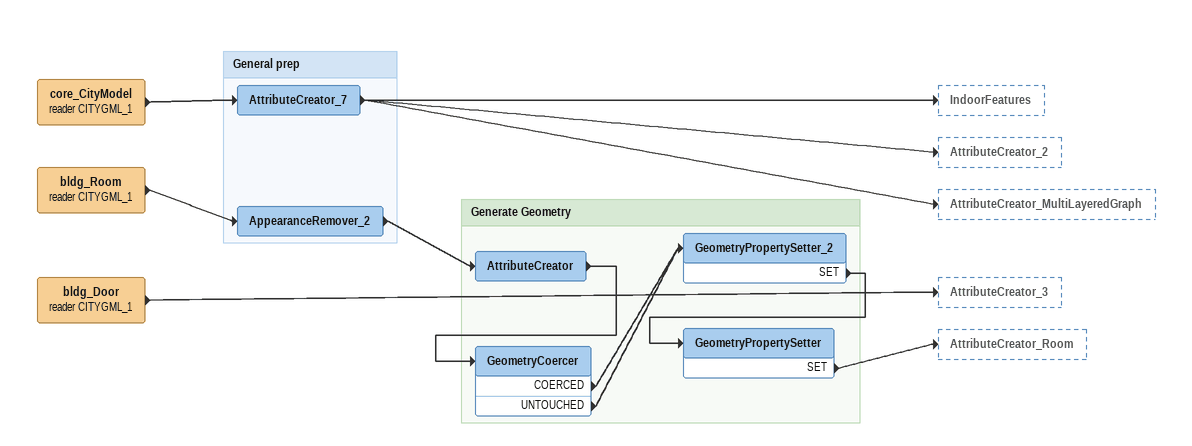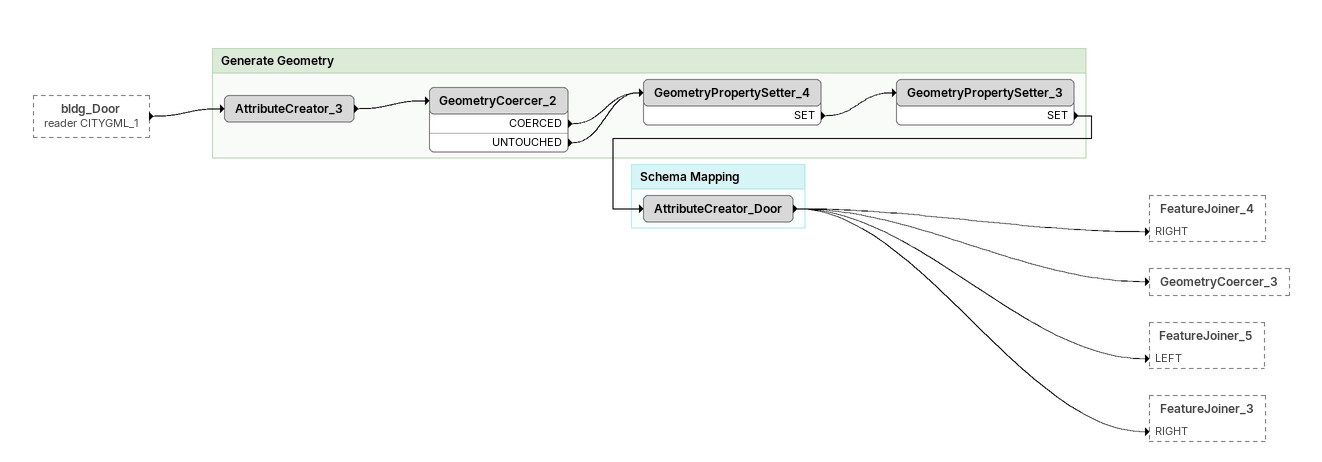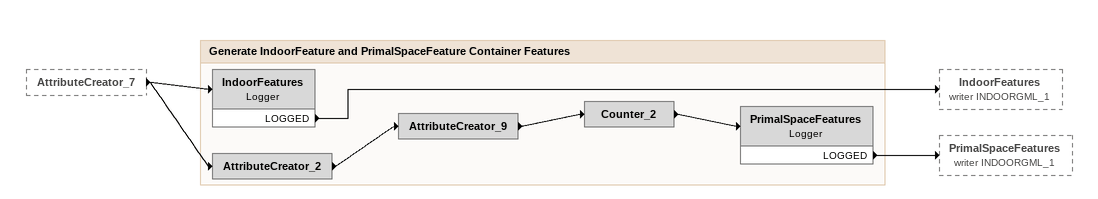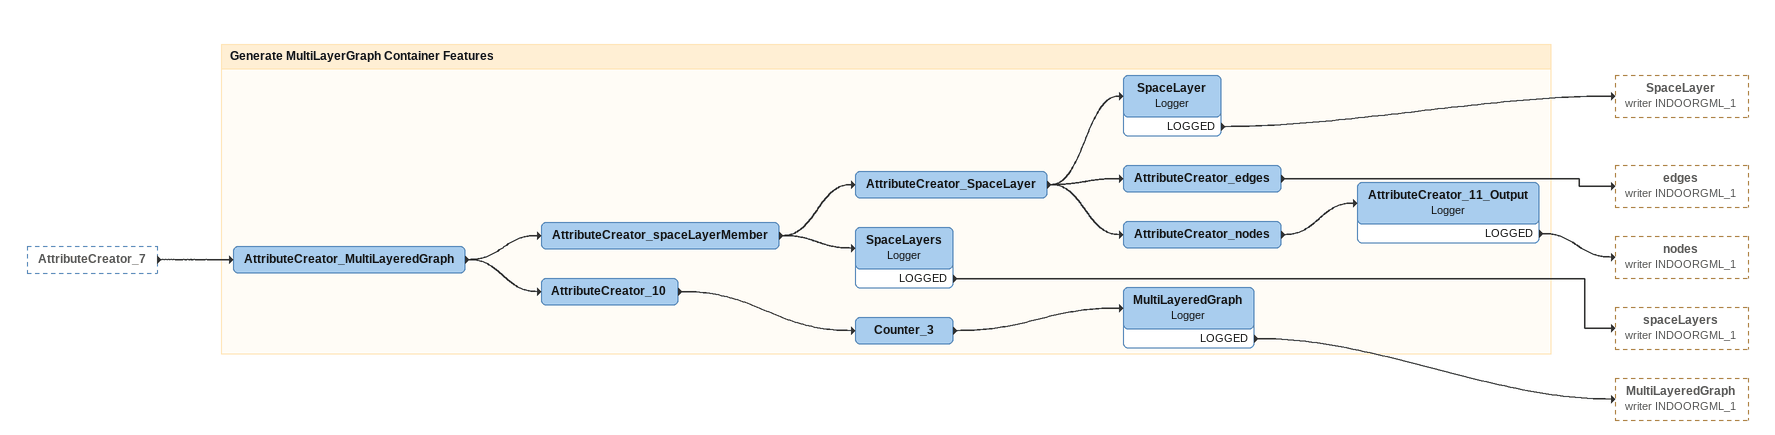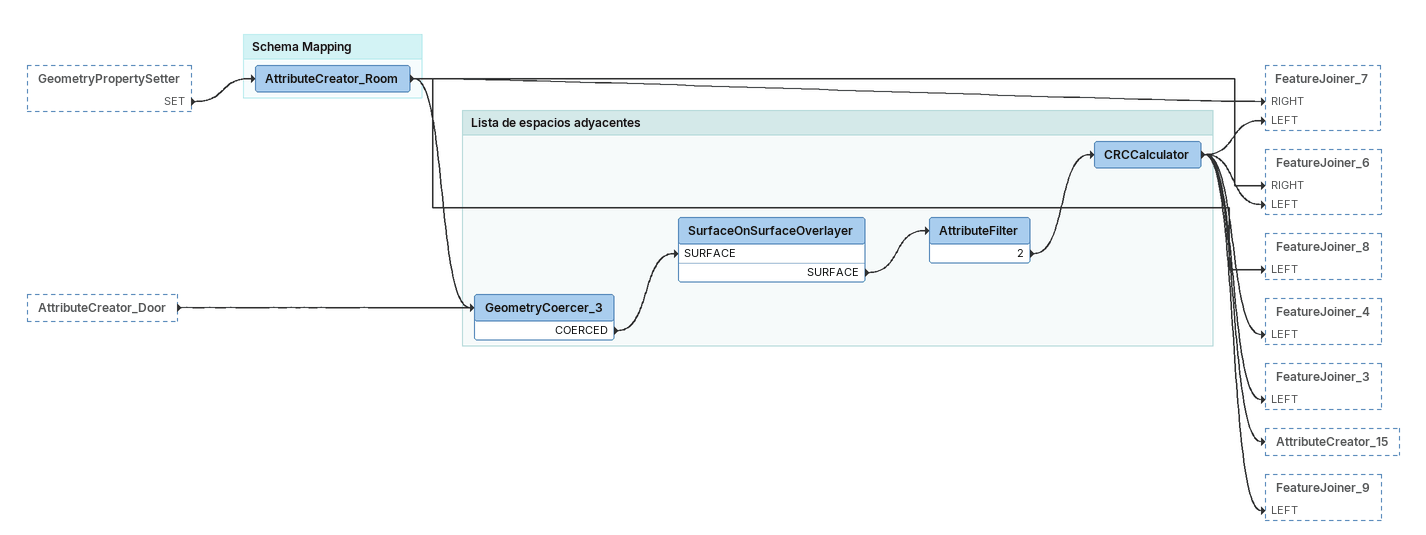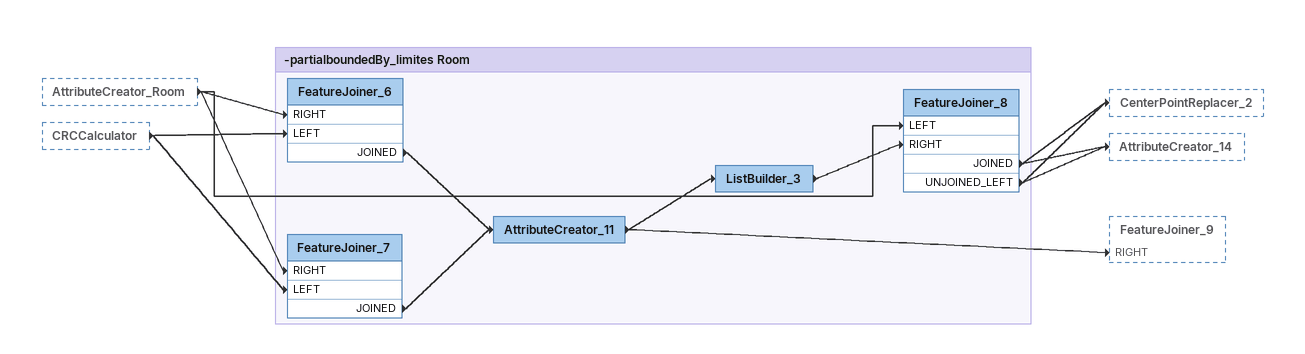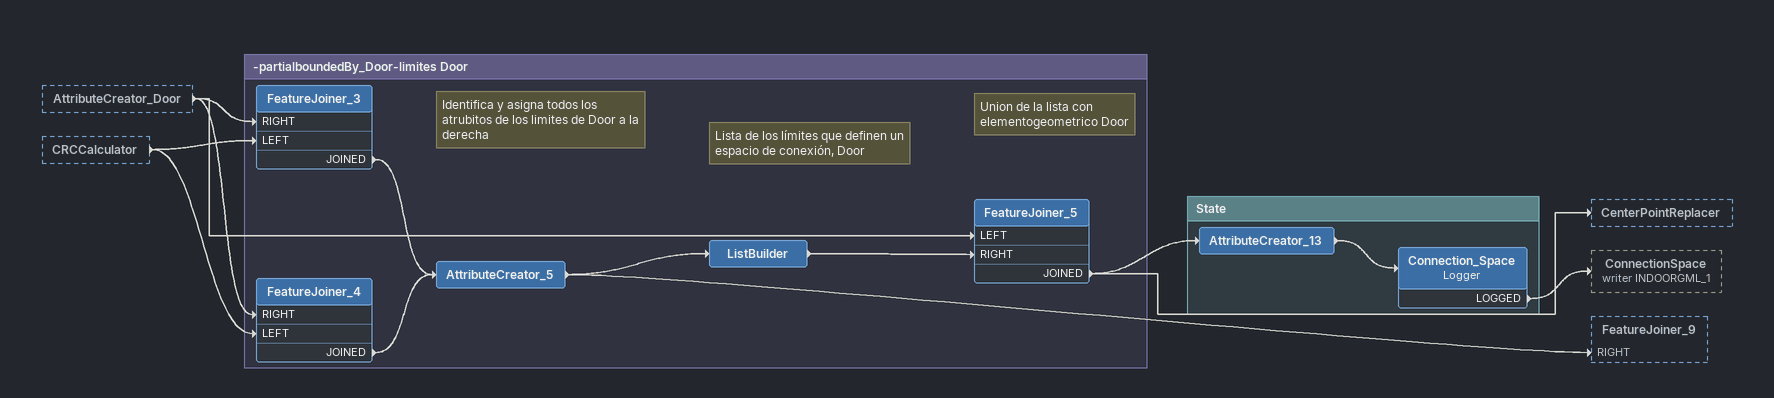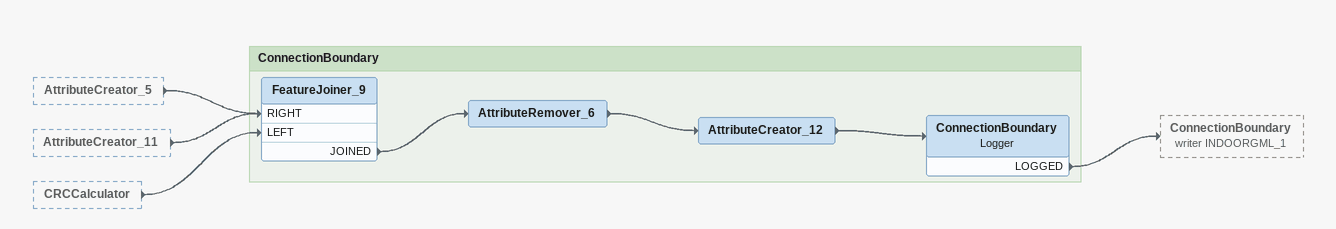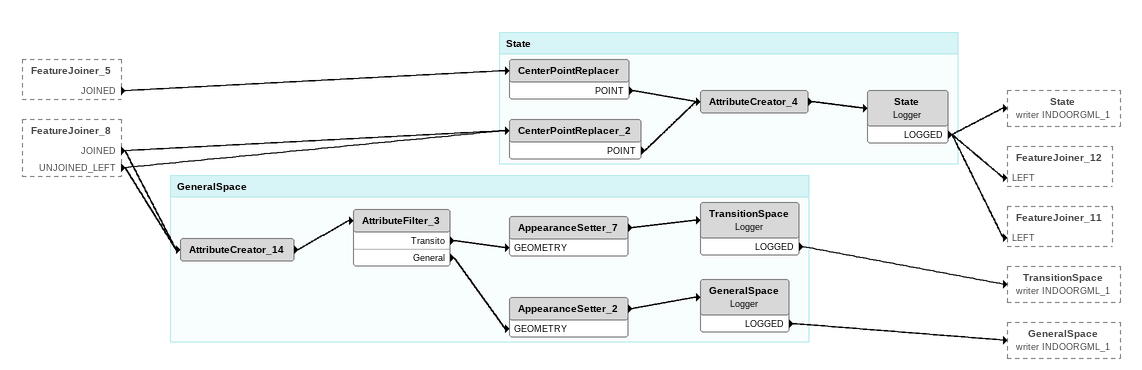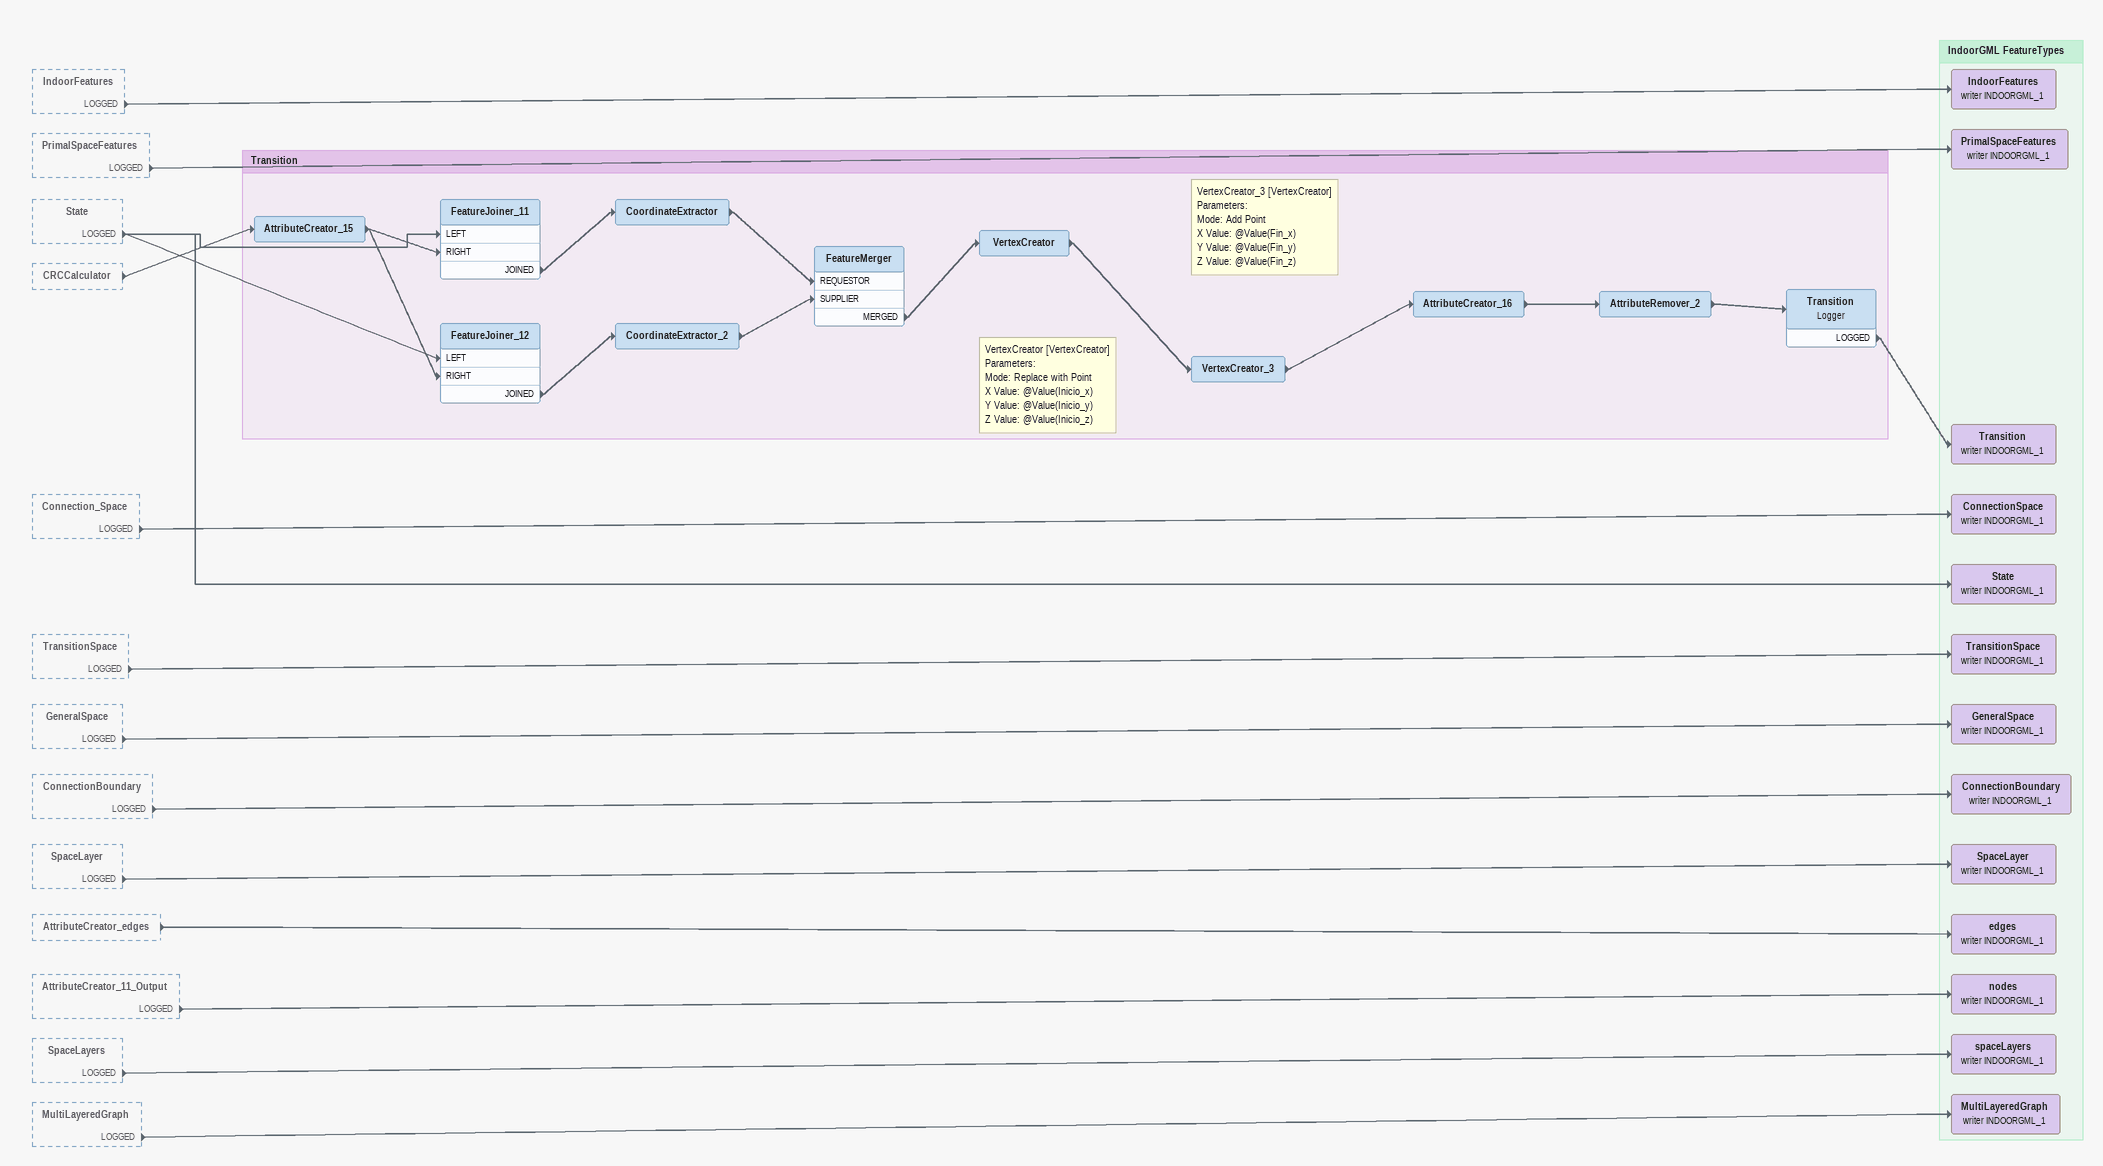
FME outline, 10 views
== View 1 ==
core_CityModel (reader CITYGML_1)
    -> AttributeCreator_7
bldg_Room (reader CITYGML_1)
    -> AppearanceRemover_2
bldg_Door (reader CITYGML_1)
    -> AttributeCreator_3

Bookmark: General prep
AttributeCreator_7
    -> IndoorFeatures
    -> AttributeCreator_2
    -> AttributeCreator_MultiLayeredGraph
AppearanceRemover_2
    -> AttributeCreator

Bookmark: Generate Geometry
AttributeCreator
    -> GeometryCoercer
GeometryCoercer
    COERCED -> GeometryPropertySetter_2
    UNTOUCHED -> GeometryPropertySetter_2
GeometryPropertySetter_2
    SET -> GeometryPropertySetter
GeometryPropertySetter
    SET -> AttributeCreator_Room

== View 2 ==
bldg_Door (reader CITYGML_1) [outside]
    -> AttributeCreator_3

Bookmark: Generate Geometry
AttributeCreator_3
    -> GeometryCoercer_2
GeometryCoercer_2
    COERCED -> GeometryPropertySetter_4
    UNTOUCHED -> GeometryPropertySetter_4
GeometryPropertySetter_4
    SET -> GeometryPropertySetter_3
GeometryPropertySetter_3
    SET -> AttributeCreator_Door

Bookmark: Schema Mapping
AttributeCreator_Door
    -> FeatureJoiner_4 [RIGHT]
    -> GeometryCoercer_3
    -> FeatureJoiner_5 [LEFT]
    -> FeatureJoiner_3 [RIGHT]

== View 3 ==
AttributeCreator_7 [outside]
    -> IndoorFeatures
    -> AttributeCreator_2

Bookmark: Generate IndoorFeature and PrimalSpaceFeature Container Features
IndoorFeatures: Logger
    LOGGED -> IndoorFeatures (writer INDOORGML_1)
AttributeCreator_2
    -> AttributeCreator_9
AttributeCreator_9
    -> Counter_2
Counter_2
    -> PrimalSpaceFeatures
PrimalSpaceFeatures: Logger
    LOGGED -> PrimalSpaceFeatures (writer INDOORGML_1)

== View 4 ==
AttributeCreator_7 [outside]
    -> AttributeCreator_MultiLayeredGraph

Bookmark: Generate MultiLayerGraph Container Features
AttributeCreator_MultiLayeredGraph
    -> AttributeCreator_10
    -> AttributeCreator_spaceLayerMember
AttributeCreator_spaceLayerMember
    -> SpaceLayers
    -> AttributeCreator_SpaceLayer
AttributeCreator_SpaceLayer
    -> SpaceLayer
    -> AttributeCreator_nodes
    -> AttributeCreator_edges
SpaceLayer: Logger
    LOGGED -> SpaceLayer (writer INDOORGML_1)
AttributeCreator_edges
    -> edges (writer INDOORGML_1)
AttributeCreator_nodes
    -> AttributeCreator_11_Output
AttributeCreator_11_Output: Logger
    LOGGED -> nodes (writer INDOORGML_1)
SpaceLayers: Logger
    LOGGED -> spaceLayers (writer INDOORGML_1)
AttributeCreator_10
    -> Counter_3
Counter_3
    -> MultiLayeredGraph
MultiLayeredGraph: Logger
    LOGGED -> MultiLayeredGraph (writer INDOORGML_1)

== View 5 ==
GeometryPropertySetter [outside]
    SET -> AttributeCreator_Room
AttributeCreator_Door [outside]
    -> GeometryCoercer_3

Bookmark: Schema Mapping
AttributeCreator_Room
    -> GeometryCoercer_3
    -> FeatureJoiner_7 [RIGHT]
    -> FeatureJoiner_6 [RIGHT]
    -> FeatureJoiner_8 [LEFT]

Bookmark: Lista de espacios adyacentes
GeometryCoercer_3
    COERCED -> SurfaceOnSurfaceOverlayer [SURFACE]
SurfaceOnSurfaceOverlayer
    SURFACE -> AttributeFilter
AttributeFilter
    2 -> CRCCalculator
CRCCalculator
    -> FeatureJoiner_6 [LEFT]
    -> FeatureJoiner_4 [LEFT]
    -> FeatureJoiner_3 [LEFT]
    -> FeatureJoiner_7 [LEFT]
    -> AttributeCreator_15
    -> FeatureJoiner_9 [LEFT]

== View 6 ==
AttributeCreator_Room [outside]
    -> FeatureJoiner_7 [RIGHT]
    -> FeatureJoiner_6 [RIGHT]
    -> FeatureJoiner_8 [LEFT]
CRCCalculator [outside]
    -> FeatureJoiner_6 [LEFT]
    -> FeatureJoiner_7 [LEFT]

Bookmark: -partialboundedBy_limites Room
FeatureJoiner_6
    JOINED -> AttributeCreator_11
FeatureJoiner_7
    JOINED -> AttributeCreator_11
AttributeCreator_11
    -> ListBuilder_3
    -> FeatureJoiner_9 [RIGHT]
ListBuilder_3
    -> FeatureJoiner_8 [RIGHT]
FeatureJoiner_8
    JOINED -> CenterPointReplacer_2
    JOINED -> AttributeCreator_14
    UNJOINED_LEFT -> CenterPointReplacer_2
    UNJOINED_LEFT -> AttributeCreator_14

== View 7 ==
AttributeCreator_Door [outside]
    -> FeatureJoiner_4 [RIGHT]
    -> FeatureJoiner_5 [LEFT]
    -> FeatureJoiner_3 [RIGHT]
CRCCalculator [outside]
    -> FeatureJoiner_4 [LEFT]
    -> FeatureJoiner_3 [LEFT]

Bookmark: -partialboundedBy_Door-limites Door
Note: Identifica y asigna todos los atrubitos de los limites de Door a la derecha
FeatureJoiner_3
    JOINED -> AttributeCreator_5
FeatureJoiner_4
    JOINED -> AttributeCreator_5
AttributeCreator_5
    -> ListBuilder
    -> FeatureJoiner_9 [RIGHT]
Note: Lista de los límites que definen un espacio de conexión, Door
ListBuilder
    -> FeatureJoiner_5 [RIGHT]
Note: Union de la lista con elementogeometrico Door
FeatureJoiner_5
    JOINED -> AttributeCreator_13
    JOINED -> CenterPointReplacer

Bookmark: State
AttributeCreator_13
    -> Connection_Space
Connection_Space: Logger
    LOGGED -> ConnectionSpace (writer INDOORGML_1)

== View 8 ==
AttributeCreator_5 [outside]
    -> FeatureJoiner_9 [RIGHT]
AttributeCreator_11 [outside]
    -> FeatureJoiner_9 [RIGHT]
CRCCalculator [outside]
    -> FeatureJoiner_9 [LEFT]

Bookmark: ConnectionBoundary
FeatureJoiner_9
    JOINED -> AttributeRemover_6
AttributeRemover_6
    -> AttributeCreator_12
AttributeCreator_12
    -> ConnectionBoundary
ConnectionBoundary: Logger
    LOGGED -> ConnectionBoundary (writer INDOORGML_1)

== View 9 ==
FeatureJoiner_5 [outside]
    JOINED -> CenterPointReplacer
FeatureJoiner_8 [outside]
    JOINED -> CenterPointReplacer_2
    JOINED -> AttributeCreator_14
    UNJOINED_LEFT -> CenterPointReplacer_2
    UNJOINED_LEFT -> AttributeCreator_14

Bookmark: State
CenterPointReplacer
    POINT -> AttributeCreator_4
CenterPointReplacer_2
    POINT -> AttributeCreator_4
AttributeCreator_4
    -> State
State: Logger
    LOGGED -> State (writer INDOORGML_1)
    LOGGED -> FeatureJoiner_12 [LEFT]
    LOGGED -> FeatureJoiner_11 [LEFT]

Bookmark: GeneralSpace
AttributeCreator_14
    -> AttributeFilter_3
AttributeFilter_3
    Transito -> AppearanceSetter_7 [GEOMETRY]
    General -> AppearanceSetter_2 [GEOMETRY]
AppearanceSetter_7
    -> TransitionSpace
TransitionSpace: Logger
    LOGGED -> TransitionSpace (writer INDOORGML_1)
AppearanceSetter_2
    -> GeneralSpace
GeneralSpace: Logger
    LOGGED -> GeneralSpace (writer INDOORGML_1)

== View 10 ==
IndoorFeatures [outside]
    LOGGED -> IndoorFeatures (writer INDOORGML_1)
PrimalSpaceFeatures [outside]
    LOGGED -> PrimalSpaceFeatures (writer INDOORGML_1)
State [outside]
    LOGGED -> State (writer INDOORGML_1)
    LOGGED -> FeatureJoiner_12 [LEFT]
    LOGGED -> FeatureJoiner_11 [LEFT]
CRCCalculator [outside]
    -> AttributeCreator_15
Connection_Space [outside]
    LOGGED -> ConnectionSpace (writer INDOORGML_1)
TransitionSpace [outside]
    LOGGED -> TransitionSpace (writer INDOORGML_1)
GeneralSpace [outside]
    LOGGED -> GeneralSpace (writer INDOORGML_1)
ConnectionBoundary [outside]
    LOGGED -> ConnectionBoundary (writer INDOORGML_1)
SpaceLayer [outside]
    LOGGED -> SpaceLayer (writer INDOORGML_1)
AttributeCreator_edges [outside]
    -> edges (writer INDOORGML_1)
AttributeCreator_11_Output [outside]
    LOGGED -> nodes (writer INDOORGML_1)
SpaceLayers [outside]
    LOGGED -> spaceLayers (writer INDOORGML_1)
MultiLayeredGraph [outside]
    LOGGED -> MultiLayeredGraph (writer INDOORGML_1)

Bookmark: IndoorGML FeatureTypes
IndoorFeatures (writer INDOORGML_1)
PrimalSpaceFeatures (writer INDOORGML_1)
SpaceLayer (writer INDOORGML_1)
edges (writer INDOORGML_1)
nodes (writer INDOORGML_1)
spaceLayers (writer INDOORGML_1)
MultiLayeredGraph (writer INDOORGML_1)
ConnectionSpace (writer INDOORGML_1)
Transition (writer INDOORGML_1)
State (writer INDOORGML_1)
TransitionSpace (writer INDOORGML_1)
GeneralSpace (writer INDOORGML_1)
ConnectionBoundary (writer INDOORGML_1)

Bookmark: Transition
AttributeCreator_15
    -> FeatureJoiner_11 [RIGHT]
    -> FeatureJoiner_12 [RIGHT]
FeatureJoiner_11
    JOINED -> CoordinateExtractor
CoordinateExtractor
    -> FeatureMerger [REQUESTOR]
FeatureJoiner_12
    JOINED -> CoordinateExtractor_2
CoordinateExtractor_2
    -> FeatureMerger [SUPPLIER]
FeatureMerger
    MERGED -> VertexCreator
Note: VertexCreator [VertexCreator] / Parameters: / Mode: Replace with Point / X Value: @Value(Inicio_x) / Y Value: @Value(Inicio_y) / Z Value: @Value(Inicio_z)
VertexCreator
    -> VertexCreator_3
Note: VertexCreator_3 [VertexCreator] / Parameters: / Mode: Add Point / X Value: @Value(Fin_x) / Y Value: @Value(Fin_y) / Z Value: @Value(Fin_z)
VertexCreator_3
    -> AttributeCreator_16
AttributeCreator_16
    -> AttributeRemover_2
AttributeRemover_2
    -> Transition
Transition: Logger
    LOGGED -> Transition (writer INDOORGML_1)
